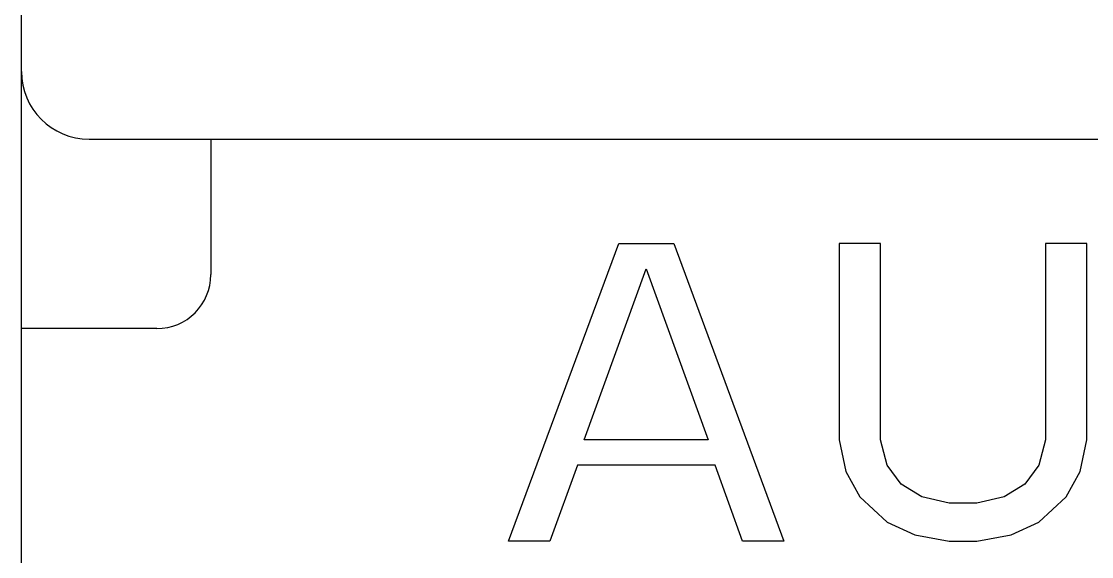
# Model space of a CAD drawing. Extents: x 10 to 952, y 6 to 232.
# Drawn here: x 703.01 to 708.78, y 144.64 to 147.53 of the extents above; entities that cross this region are included whole.
import ezdxf

# ---------------------------------------------------------------- set-up
doc = ezdxf.new("R2010")
doc.units = 0
doc.header["$LTSCALE"] = 5
doc.header["$MEASUREMENT"] = 0
doc.layers.get('0').update_dxf_attribs({"linetype": 'CONTINUOUS'})

msp = doc.modelspace()

# ---------------------------------------------------------------- linework, layer by layer
at = {"color": 7, "linetype": 'Continuous'}
for p, q in [((703.0061, 110.1429), (703.0061, 205.8637)), ((703.0061, 145.8738), (703.0061, 205.8637)), ((703.3714, 146.8968), (713.6011, 146.8968)), ((704.029, 146.8968), (704.029, 146.1661)), ((705.6359, 144.7253), (706.2307, 146.3328)), ((706.2307, 146.3328), (706.5281, 146.3328)), ((706.5281, 146.3328), (707.1229, 144.7253)), ((707.4203, 146.3328), (707.4203, 145.2725)), ((707.6433, 146.3328), (707.4203, 146.3328)), ((707.6433, 145.2725), (707.6433, 146.3328)), ((708.5355, 146.3328), (708.5355, 145.2725)), ((708.7586, 146.3328), (708.5355, 146.3328)), ((708.7586, 145.2725), (708.7586, 146.3328)), ((706.0449, 145.2725), (706.3794, 146.196)), ((706.3794, 146.196), (706.714, 145.2725)), ((703.7368, 145.8738), (703.0061, 145.8738)), ((706.714, 145.2725), (706.0449, 145.2725)), ((707.4203, 145.2725), (707.4575, 145.1015)), ((707.6805, 145.1357), (707.6433, 145.2725)), ((708.5355, 145.2725), (708.4983, 145.1357)), ((708.7214, 145.1015), (708.7586, 145.2725)), ((706.0077, 145.1357), (705.859, 144.7253)), ((706.7512, 145.1357), (706.0077, 145.1357)), ((706.8999, 144.7253), (706.7512, 145.1357)), ((707.7549, 145.0331), (707.6805, 145.1357)), ((708.4983, 145.1357), (708.424, 145.0331)), ((707.4575, 145.1015), (707.5318, 144.9647)), ((708.647, 144.9647), (708.7214, 145.1015)), ((707.8664, 144.9647), (707.7549, 145.0331)), ((708.424, 145.0331), (708.3125, 144.9647)), ((707.5318, 144.9647), (707.6805, 144.8279)), ((708.0151, 144.9305), (707.8664, 144.9647)), ((708.3125, 144.9647), (708.1638, 144.9305)), ((708.4983, 144.8279), (708.647, 144.9647)), ((708.1638, 144.9305), (708.0151, 144.9305)), ((707.6805, 144.8279), (707.8292, 144.7595)), ((708.3496, 144.7595), (708.4983, 144.8279)), ((707.8292, 144.7595), (708.0151, 144.7253)), ((708.1638, 144.7253), (708.3496, 144.7595)), ((705.859, 144.7253), (705.6359, 144.7253)), ((707.1229, 144.7253), (706.8999, 144.7253)), ((708.0151, 144.7253), (708.1638, 144.7253))]:
    msp.add_line(p, q, dxfattribs=at)
for centre, radius, start, end in [((703.3714, 147.2621), 0.3653, 180, 270), ((703.7368, 146.1661), 0.2923, 270, 0)]:
    msp.add_arc(centre, radius, start, end, dxfattribs=at)

doc.saveas('drawing.dxf')
